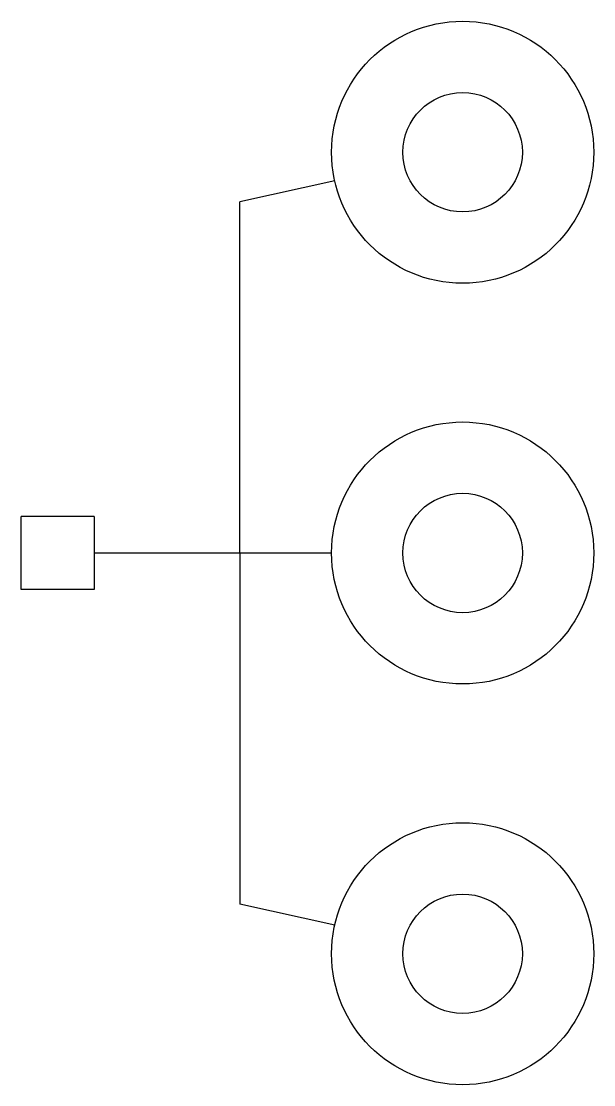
# Model space of a CAD drawing. Header units: millimetres. Extents: x -2962.188 to -2961.795, y 3736.42 to 3737.15.
import ezdxf

# ---------------------------------------------------------------- set-up
doc = ezdxf.new("R2010")
doc.units = ezdxf.units.MM
doc.header["$LTSCALE"] = 10
doc.layers.add('ELE_LUMINÁRIAS', color=4, linetype='Continuous')

msp = doc.modelspace()

# ---------------------------------------------------------------- linework, layer by layer
at = {"layer": 'ELE_LUMINÁRIAS', "color": 5}
for p, q in [((-2961.97252, 3737.04057), (-2962.03769, 3737.02609)), ((-2962.03769, 3736.78482), (-2962.03769, 3737.02609)), ((-2962.13769, 3736.78482), (-2961.97466, 3736.78482)), ((-2962.03769, 3736.78482), (-2962.03769, 3736.54354)), ((-2961.97252, 3736.52906), (-2962.03769, 3736.54354))]:
    msp.add_line(p, q, dxfattribs=at)
at = {"layer": 'ELE_LUMINÁRIAS', "color": 3}
for p, q in [((-2962.18769, 3736.75982), (-2962.18769, 3736.80982)), ((-2962.13769, 3736.80982), (-2962.18769, 3736.80982)), ((-2962.13769, 3736.80982), (-2962.13769, 3736.75982)), ((-2962.13769, 3736.75982), (-2962.18769, 3736.75982))]:
    msp.add_line(p, q, dxfattribs=at)
at = {"layer": 'ELE_LUMINÁRIAS', "color": 2}
for centre in [(-2961.88467, 3737.0601), (-2961.88467, 3736.78482), (-2961.88467, 3736.50954)]:
    msp.add_circle(centre, 0.08999, dxfattribs=at)
at = {"layer": 'ELE_LUMINÁRIAS', "color": 3}
for centre in [(-2961.88467, 3737.0601), (-2961.88467, 3736.78482), (-2961.88467, 3736.50954)]:
    msp.add_circle(centre, 0.04099, dxfattribs=at)

doc.saveas('drawing.dxf')
